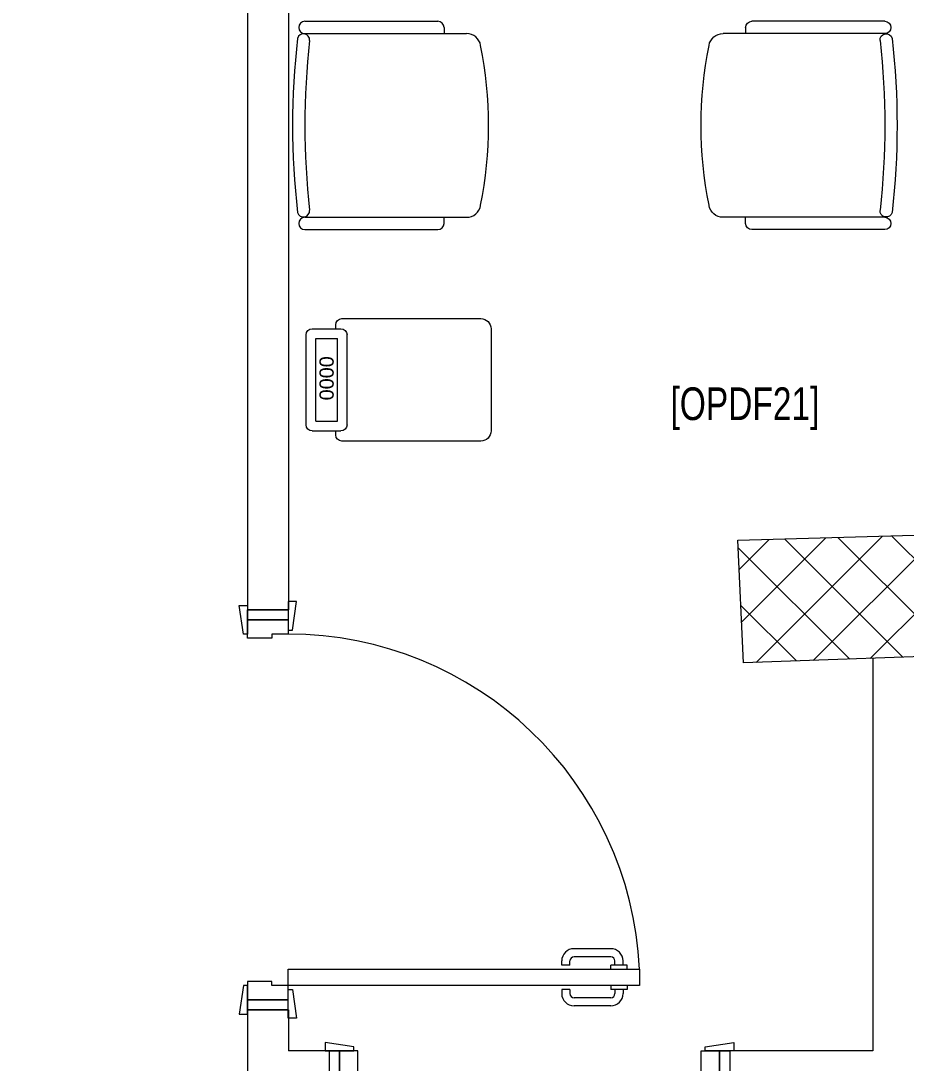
# Model space of a CAD drawing. Extents: x -234346 to 58427, y -132654 to -82394.
# Drawn here: x -46707 to -44541, y -109873 to -107321 of the extents above; entities that cross this region are included whole.
import ezdxf

# ---------------------------------------------------------------- set-up
doc = ezdxf.new("R2010")
doc.units = 0
doc.header["$LTSCALE"] = 8
for name, color, linetype, lineweight in [('72_EGR_BASE_TEXT', 9, 'Continuous', 5), ('72_EGR_EQP_TAG', 9, 'Continuous', 5), ('C-HYDR-CTCH', 9, 'Continuous', 5), ('Hatch', 9, 'Continuous', 5), ('LOADING', 9, 'Continuous', 5), ('Structure', 9, 'Continuous', 5), ('Walls', 9, 'Continuous', 5), ('Wooden Joinery', 9, 'Continuous', 5)]:
    doc.layers.add(name, color=color, linetype=linetype, lineweight=lineweight)
doc.layers.add('TME-NON MEDICAL FURNITURE', color=9, linetype='Continuous')
doc.styles.get("Standard").update_dxf_attribs({"font": 'ARIALUNI.TTF'})
doc.styles.add('X3G_ENTITY_9F38', font='swisscl.ttf', dxfattribs={"height": 0.2})

# ---------------------------------------------------------------- blocks, each defined once
blk = doc.blocks.new('A$C72370EFE')
at = {"layer": 'Wooden Joinery'}
for p, q in [((-0.01, -0.04), (-0.02, -0.04)), ((-0.01, -0.03), (-0.01, -0.07)), ((0, -0.03), (-0.01, -0.03)), ((0.04, -0.03), (0.05, -0.03)), ((0.05, -0.03), (0.05, -0.07)), ((0.05, -0.04), (0.06, -0.04)), ((-0.05, -0.07), (-0.05, -0.16)), ((-0.03, -0.07), (-0.03, -0.16)), ((-0.01, -0.06), (-0.02, -0.06)), ((0, -0.07), (-0.01, -0.07)), ((0.04, -0.07), (0.05, -0.07)), ((0.05, -0.06), (0.06, -0.06)), ((0.07, -0.07), (0.07, -0.16)), ((0.09, -0.07), (0.09, -0.16)), ((-0.01, -0.17), (-0.02, -0.17)), ((-0.01, -0.17), (-0.01, -0.19)), ((0.05, -0.17), (0.06, -0.17)), ((0.05, -0.17), (0.05, -0.19)), ((-0.01, -0.19), (-0.02, -0.19)), ((0.05, -0.19), (0.06, -0.19))]:
    blk.add_line(p, q, dxfattribs=at)
for centre, radius, start, end in [((-0.02, -0.07), 0.03, 90, 180), ((0.06, -0.07), 0.03, 0, 90), ((-0.02, -0.07), 0.01, 90, 180), ((0.06, -0.07), 0.01, 0, 90), ((-0.02, -0.16), 0.03, 180, 270), ((-0.02, -0.16), 0.01, 180, 270), ((0.06, -0.16), 0.01, 270, 0), ((0.06, -0.16), 0.03, 270, 0)]:
    blk.add_arc(centre, radius, start, end, dxfattribs=at)
blk = doc.blocks.new('A$C5DAD61B4')
at = {"layer": 'Wooden Joinery'}
for points in [[(80, 959.1), (80, 969.1), (10, 979.1), (10, 959.1)], [(940, 959.1), (940, 969.1), (1010, 979.1), (1010, 959.1)], [(70, 859.1), (70, 849.1), (0, 839.1), (0, 859.1)], [(120, 859.1), (120, 0), (80, 0), (80, 859.1)], [(950, 859.1), (950, 849.1), (1020, 839.1), (1020, 859.1)]]:
    blk.add_lwpolyline(points, close=True, dxfattribs=at)
for points in [[(45, 859.1), (45, 959.1), (20, 959.1), (20, 859.1), (45, 859.1)], [(45, 859.1), (80, 859.1), (80, 899.1), (90, 899.1), (90, 959.1), (45, 959.1), (45, 859.1)], [(975, 859.1), (940, 859.1), (940, 899.1), (930, 899.1), (930, 959.1), (975, 959.1), (975, 859.1)], [(975, 859.1), (975, 959.1), (1000, 959.1), (1000, 859.1), (975, 859.1)]]:
    blk.add_lwpolyline(points, dxfattribs=at)
blk.add_arc((80, 859.1), 860, 272.666, 0, dxfattribs=at)
at = {"layer": 'Wooden Joinery', "xscale": 999.9999999998854, "yscale": 999.9999999998854, "zscale": 999.9999999998854, "rotation": 180}
blk.add_blockref('A$C72370EFE', (120, 0), dxfattribs=at)
blk = doc.blocks.new('A$C47696aed')
at = {"layer": 'Hatch'}
h = blk.add_hatch(dxfattribs=at)
h.set_pattern_fill('ANSI37', color=256, scale=30)
h.paths.add_polyline_path([(50952.7, 21917.9), (50348.7, 21909.7), (50352.6, 21621.3), (50956.6, 21629.5)])
h.paths.add_polyline_path([(43791.9, 21910.1), (43208.4, 21904.7), (43188.5, 21613.3), (43772, 21618.7)])
h.paths.add_polyline_path([(29414.9, 21902.8), (28815.8, 21898.7), (28810.1, 21605.6), (29409.2, 21609.7)])
h.paths.add_polyline_path([(36600.2, 21904.9), (35999, 21897.4), (35990.7, 21611.8), (36591.9, 21619.3)])
h.paths.add_polyline_path([(22195.7, 21912), (21589.3, 21890.2), (21603.8, 21597.6), (22210.2, 21619.5)])
h.paths.add_polyline_path([(15459.1, 21901.7), (14237.2, 21925.6), (14230.7, 21629.5), (15452.7, 21605.5)])
h.paths.add_polyline_path([(15473.2, 14701.6), (14258.2, 14685.8), (14244.7, 14393.4), (15459.7, 14409.1)])
h.paths.add_polyline_path([(15447.1, 7508.4), (14244, 7492.4), (14238.3, 7199.4), (15441.4, 7215.3)])
h.paths.add_polyline_path([(15465.6, 309.7), (14269, 298.3), (14271.8, 3.8), (15468.5, 15.2)])
h.paths.add_polyline_path([(7830.6, 311.8), (7227.1, 308.1), (7237.7, 22.6), (7841.3, 26.3)])
h.paths.add_polyline_path([(7815.2, 7509.8), (7218.4, 7511.4), (7218.2, 7210.2), (7815.1, 7208.6)])
h.paths.add_polyline_path([(7825.1, 14699.4), (7205.8, 14700.6), (7195.2, 14397.6), (7814.5, 14396.4)])
h.paths.add_polyline_path([(7801.7, 21878.7), (7201.1, 21893.2), (7197.5, 21603.6), (7798.1, 21589.1)])
h.paths.add_polyline_path([(602.6, 21876.9), (0, 21899.6), (1.9, 21611.2), (604.5, 21588.5)])
h.paths.add_polyline_path([(610.4, 7498.6), (8.3, 7491.6), (11.7, 7200), (613.7, 7206.9)])
h.paths.add_polyline_path([(627.9, 303.9), (29.5, 302.9), (34.3, 2.3), (632.7, 3.3)])
h.paths.add_polyline_path([(22214.6, 317.2), (21608.9, 304.3), (21614.6, 3.1), (22220.3, 16)])
h.paths.add_polyline_path([(22208.1, 7509.7), (21613.7, 7492.1), (21615.8, 7195.5), (22210.2, 7213.1)])
h.paths.add_polyline_path([(22199.3, 14717.7), (21600.4, 14710), (21604.4, 14409.9), (22203.4, 14417.6)])
h.paths.add_polyline_path([(29399.7, 14702.4), (28797.7, 14707.1), (28802, 14415), (29403.9, 14410.3)])
h.paths.add_polyline_path([(29403.4, 7519.8), (28799.6, 7502.2), (28813, 7202.1), (29413.1, 7223.2)])
h.paths.add_polyline_path([(29419.5, 303.8), (28815.7, 310.4), (28813.3, 24.7), (29417.2, 18.1)])
h.paths.add_polyline_path([(36618, 314.2), (36020.7, 299.7), (36029.7, 0), (36627, 14.6)])
h.paths.add_polyline_path([(36610.7, 7502.6), (36009.5, 7504.5), (36010.6, 7207.3), (36611.9, 7205.4)])
h.paths.add_polyline_path([(36574.3, 14706.4), (35993.4, 14711.1), (36013.1, 14421.3), (36594, 14416.6)])
h.paths.add_polyline_path([(43777.6, 14705.7), (43180, 14719.4), (43182, 14427.5), (43779.6, 14413.8)])
h.paths.add_polyline_path([(43778.6, 7507.1), (43210.2, 7499.5), (43212, 7205.4), (43780.5, 7213)])
h.paths.add_polyline_path([(43815.7, 310), (43210.4, 307.3), (43211.8, 2.8), (43817, 5.4)])
h.paths.add_polyline_path([(50989.9, 309.5), (50401.9, 325.5), (50388.7, 18.3), (50976.7, 2.3)])
h.paths.add_polyline_path([(50974.1, 7508.9), (50370.9, 7510), (50368.9, 7213.4), (50972.2, 7212.3)])
at = {"layer": 'C-HYDR-CTCH', "color": 4, "flags": 128}
blk.add_lwpolyline([(28813, 7202.1), (28799.6, 7502.2), (29403.4, 7519.8), (29413.1, 7223.2)], close=True, dxfattribs=at)
blk = doc.blocks.new('GF21016-P')
at = {"layer": 'LOADING', "extrusion": (-1.24384e-09, -1.20261e-09, -1)}
for p, q in [((0.0128, 0.0179), (0.0128, 0.4136)), ((0.4628, 0.0179), (0.4628, 0.4136)), ((-0.0022, 0.3585), (0.0128, 0.3585)), ((0.4778, 0.3585), (0.4628, 0.3585)), ((-0.0172, 0.0179), (-0.0172, 0.3435)), ((0.4928, 0.0179), (0.4928, 0.3435)), ((0.4778, 0.0029), (0.4778, 0.0029))]:
    blk.add_line(p, q, dxfattribs=at)
for centre, radius, start, end in [((-0.2378, -0.5362), 1.0036, 78.7568, 101.2432), ((-0.0478, 0.4136), 0.035, 0, 80.6557), ((-0.4278, 0.4136), 0.035, 99.3443, 180), ((0.0022, 0.3435), 0.015, 0, 90), ((-0.4778, 0.3435), 0.015, 90, 180), ((-0.0284, 0.0145), 0.015, 284.3864, 95.5209), ((-0.2378, 1.8928), 1.8749, 263.6341, 276.3659), ((-0.4471, 0.0145), 0.015, 84.4791, 255.6136), ((0.0022, 0.0179), 0.015, 270, 0), ((0.0022, 0.0179), 0.015, 180, 270), ((-0.2378, 1.8734), 1.8855, 263.5119, 276.4881), ((-0.4778, 0.0179), 0.015, 270, 0), ((-0.4778, 0.0179), 0.015, 180, 270)]:
    blk.add_arc(centre, radius, start, end, dxfattribs=at)
blk = doc.blocks.new('HF13461A-P')
at = {"layer": 'LOADING'}
for p, q in [((0.0229, 0.4353), (0.0229, 0.3653)), ((0.2579, 0.4503), (0.0379, 0.4503)), ((0.2729, 0.4353), (0.2729, 0.3653)), ((0.2493, 0.4266), (0.0466, 0.4266)), ((0.0466, 0.4266), (0.0466, 0.3739)), ((0.2493, 0.4266), (0.2493, 0.3739)), ((-0.0021, 0.3628), (-0.0021, 0.0228)), ((0.0229, 0.3778), (0.0129, 0.3778)), ((0.2493, 0.3739), (0.0466, 0.3739)), ((0.2829, 0.3778), (0.2729, 0.3778)), ((0.2979, 0.0228), (0.2979, 0.3628)), ((0.2579, 0.3503), (0.0379, 0.3503)), ((0.0229, -0.0022), (0.2729, -0.0022))]:
    blk.add_line(p, q, dxfattribs=at)
for centre, radius, start, end in [((0.0379, 0.4353), 0.015, 90, 180), ((0.2579, 0.4353), 0.015, 0, 90), ((0.0129, 0.3628), 0.015, 90, 180), ((0.0379, 0.3653), 0.015, 180, 270), ((0.2579, 0.3653), 0.015, 270, 0), ((0.2829, 0.3628), 0.015, 0, 90), ((0.0229, 0.0228), 0.025, 180, 270), ((0.2729, 0.0228), 0.025, 270, 0)]:
    blk.add_arc(centre, radius, start, end, dxfattribs=at)
blk.add_text('0000', height=0.03477, dxfattribs=at).set_placement((0.0901, 0.3829))
blk = doc.blocks.new('1stF')
at = {"layer": 'Walls', "color": 9}
for p, q in [((-46152.3, -105742.6, 0.1), (-46152.3, -108762.6, 0.1)), ((-46052.3, -105842.6, 0.1), (-46052.3, -108762.6, 0.1)), ((-46052.3, -108762.6, 0.1), (-46152.3, -108762.6, 0.1)), ((-44622.3, -108881.6, 0.1), (-44622.3, -109842.6, 0.1)), ((-46152.3, -109742.6, 0.1), (-46152.3, -111962.6, 0.1)), ((-46052.3, -109742.6, 0.1), (-46152.3, -109742.6, 0.1)), ((-46052.3, -109742.6, 0.1), (-46052.3, -109842.6, 0.1)), ((-45952.3, -109842.6, 0.1), (-46052.3, -109842.6, 0.1)), ((-45952.3, -109842.6, 0.1), (-45952.3, -109942.6, 0.1)), ((-44972.3, -109842.6, 0.1), (-44972.3, -109942.6, 0.1)), ((-44622.3, -109842.6, 0.1), (-44972.3, -109842.6, 0.1))]:
    blk.add_line(p, q, dxfattribs=at)
at = {"layer": 'LOADING', "color": 9, "lineweight": 0, "xscale": -1000, "yscale": 1000, "zscale": 1000, "rotation": 90}
blk.add_blockref('HF13461A-P', (-45558.5, -108052, -0.1), dxfattribs=at)
at = {"layer": 'Structure', "color": 9}
blk.add_blockref('A$C47696aed', (-73751.7, -116094.9, 0.1), dxfattribs=at)
at = {"layer": 'TME-NON MEDICAL FURNITURE', "color": 9, "extrusion": (-1.86519e-05, 4.75185e-05, 1), "xscale": -1000.000000000004, "yscale": 1000.000000000004, "zscale": -1000.000000000004, "rotation": 270.0000250975433}
blk.add_blockref('GF21016-P', (-46029.9, -107814.7, -4.3), dxfattribs=at)
at = {"layer": 'TME-NON MEDICAL FURNITURE', "color": 9, "extrusion": (1.86519e-05, 4.75185e-05, 1), "xscale": 1000.000000000004, "yscale": 1000.000000000004, "zscale": -1000.000000000001, "rotation": 89.99997490245674}
blk.add_blockref('GF21016-P', (-44574.8, -107814.7, -6), dxfattribs=at)
at = {"layer": 'Wooden Joinery', "color": 9, "rotation": 90.00000000000001}
blk.add_blockref('A$C5DAD61B4', (-45193.3, -109762.6, 0.1), dxfattribs=at)
at = {"layer": 'Wooden Joinery', "color": 9}
blk.add_blockref('A$C5DAD61B4', (-45972.3, -110801.7, 0.1), dxfattribs=at)
at = {"layer": '72_EGR_BASE_TEXT', "color": 9, "insert": (-44935, -108218.3, 0.1), "char_height": 80, "attachment_point": 2, "style": 'X3G_ENTITY_9F38'}
blk.add_mtext('[OPDF21]', dxfattribs=at)

msp = doc.modelspace()

# ---------------------------------------------------------------- block references
at = {"layer": '72_EGR_EQP_TAG'}
msp.add_blockref('1stF', (0, 0), dxfattribs=at)

doc.saveas('drawing.dxf')
